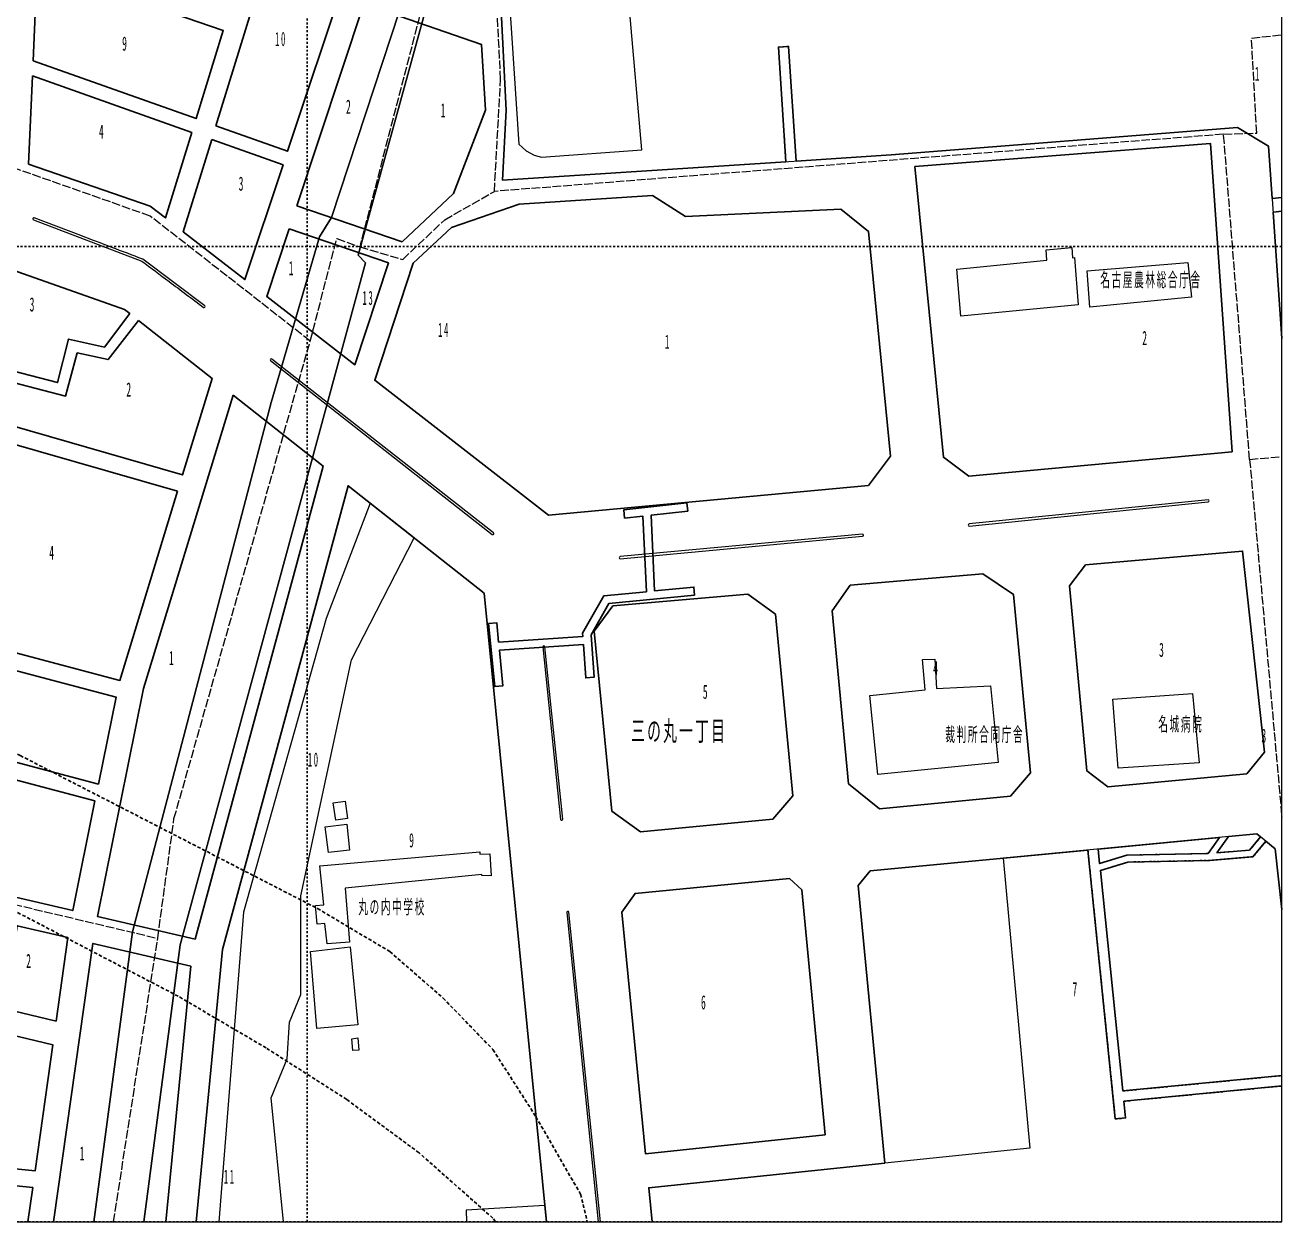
# Model space of a CAD drawing. Units: millimetres, scale not verified. Extents: x -69 to 81, y -68 to 83.
# Drawn here: x 16.2 to 80.7, y -66.6 to -5.3 of the extents above; entities that cross this region are included whole.
import ezdxf
from ezdxf.enums import TextEntityAlignment as Align

# ---------------------------------------------------------------- set-up
doc = ezdxf.new("R2010")
doc.units = ezdxf.units.MM
doc.header["$LTSCALE"] = 0.25
for name, pattern in [('USER1', [0.70556, 0.35278, -0.35278]), ('USER2', [1.05834, 0.70556, -0.35278]), ('USER3', [2.11668, 1.7639, -0.35278])]:
    doc.linetypes.add(name, pattern=pattern)
for name, color, linetype in [('0-0_01 グリッド', 7, 'USER1'), ('0-4_05 町名', 7, 'Continuous'), ('0-6_07 街区符号', 7, 'Continuous'), ('0-7_08 地下鉄', 7, 'USER2'), ('1-4_21 デッキ・歩道橋', 7, 'Continuous'), ('1-9_26 道路', 7, 'Continuous')]:
    doc.layers.add(name, color=color, linetype=linetype)
for name, color, linetype, lineweight in [('0-2_03 施設名・公園名', 7, 'Continuous', 18), ('0-B_12 区界', 30, 'USER3', 18), ('0-C_13 町界', 30, 'USER3', 18), ('0-D_14 公・官庁施設', 7, 'Continuous', 18), ('0-E_15 病院', 4, 'Continuous', 18), ('0-F_16 学校', 1, 'Continuous', 18), ('1-6_23 園路・他敷地道', 7, 'USER1', 18), ('1-8_25 分離帯等', 7, 'Continuous', 18), ('1-C_29 川・池', 150, 'Continuous', 18), ('1-D_30 公園・緑地', 3, 'Continuous', 18), ('1-E_31 地形', 7, 'Continuous', 18), ('1-F_32 海・河川', 150, 'Continuous', 18)]:
    doc.layers.add(name, color=color, linetype=linetype, lineweight=lineweight)
doc.styles.add('ＭＳ ゴシック', font='')
doc.styles.get('ＭＳ ゴシック').set_extended_font_data('MS Gothic')

msp = doc.modelspace()

# ---------------------------------------------------------------- linework, layer by layer
at = {"layer": '0-0_01 グリッド'}
for p, q in [((30.6691, -66.6146), (30.6691, 83.4748)), ((80.6683, -16.606), (-69.3363, -16.606)), ((80.6683, -66.6063), (-69.3363, -66.6063))]:
    msp.add_line(p, q, dxfattribs=at)
at = {"layer": '0-2_03 施設名・公園名'}
msp.add_lwpolyline([(-69.3363, -66.6146), (80.6683, -66.6146), (80.6683, 83.4748), (-69.3363, 83.4748)], close=True, dxfattribs=at)
at = {"layer": '0-7_08 地下鉄'}
for points in [[(40.3235, -66.6146), (40.1968, -66.4265), (36.4044, -63.0751), (32.7002, -60.3411), (28.555, -57.6952), (24.0571, -55.0494), (11.357, -48.4347), (4.7424, -44.7305), (0.5971, -41.4673), (-3.0189, -37.3222), (-5.8411, -32.9124), (-8.1342, -27.9735), (-9.6335, -22.4172), (-10.5154, -16.8609), (-10.6624, -12.2748), (-9.3689, 5.3642), (-4.1654, 57.1347), (-5.1355, 80.8591), (-5.2716, 83.4748)], [(-10.6624, -12.2748), (-9.3689, -17.4783), (-6.1057, -25.1513), (-1.7841, -30.9721), (3.4194, -35.2937), (8.8875, -39.1743), (15.9431, -42.7021), (31.2009, -50.5514), (34.9051, -52.7563), (37.6391, -55.1376), (40.1968, -57.7834), (42.4016, -61.223), (44.6947, -65.1918), (45.0385, -66.6146)]]:
    msp.add_lwpolyline(points, dxfattribs=at)
at = {"layer": '0-B_12 区界'}
msp.add_line((20.7343, -66.6146), (22.9991, -52.0752), dxfattribs=at)
msp.add_lwpolyline([(22.9991, -52.0752), (23.835, -45.942), (30.8236, -21.4508), (32.1889, -16.1969), (33.361, -16.6206), (35.5658, -17.2668), (37.7235, -15.2345), (40.2695, -13.7818), (40.5914, -8.0412), (39.8629, 6.3681), (43.0094, 7.0919), (41.2293, 33.7365), (41.2089, 33.8965), (70.1521, 36.4878), (72.4315, 36.5842), (73.1748, 28.426), (79.3829, 28.9533)], dxfattribs=at)
at = {"layer": '0-C_13 町界'}
for p, q in [((36.4361, -4.7887), (33.361, -16.6206)), ((77.6772, -10.848), (40.2695, -13.7818)), ((79.0165, -27.5215), (80.6683, -27.3735)), ((79.0165, -27.5215), (80.6683, -45.8611)), ((-12.3043, -43.7332), (22.9991, -52.0752))]:
    msp.add_line(p, q, dxfattribs=at)
for points in [[(79.0165, -27.5215), (77.6772, -10.848), (79.376, -10.791), (79.1107, -5.9177), (80.6683, -5.7539)], [(30.8236, -21.4508), (22.6101, -15.0441), (-0.381, -6.9204)]]:
    msp.add_lwpolyline(points, dxfattribs=at)
at = {"layer": '0-D_14 公・官庁施設'}
for points in [[(63.9939, -17.7603), (68.6124, -17.3071), (68.5711, -16.7774), (69.8906, -16.6537), (69.9323, -17.1837), (70.0322, -17.1734), (70.2189, -19.5929), (64.2006, -20.1698)], [(70.684, -17.8614), (75.853, -17.4271), (76.0277, -19.1967), (70.8094, -19.7211)], [(59.5349, -39.623), (62.364, -39.335), (62.2297, -37.7755), (62.8629, -37.7631), (62.9535, -39.2631), (65.7134, -39.136), (66.1144, -43.0645), (59.9363, -43.672)]]:
    msp.add_lwpolyline(points, close=True, dxfattribs=at)
at = {"layer": '0-E_15 病院'}
msp.add_lwpolyline([(72.0038, -39.8183), (76.0921, -39.527), (76.4335, -43.0777), (72.2715, -43.3561)], close=True, dxfattribs=at)
at = {"layer": '0-F_16 学校'}
for points in [[(31.9998, -45.1298), (32.6096, -45.0484), (32.7321, -45.9277), (32.1423, -46.0195)], [(31.5833, -46.3615), (32.7026, -46.2178), (32.8466, -47.5579), (31.7569, -47.6708)], [(31.7001, -52.361), (31.5771, -51.3112), (31.1768, -51.3524), (31.0944, -50.4026), (31.5144, -50.3612), (31.319, -48.362), (39.5169, -47.6492), (39.5272, -47.759), (40.0373, -47.7378), (40.1003, -48.8773), (39.6201, -48.8588), (39.63, -48.8087), (32.622, -49.4986), (32.8394, -52.2678)], [(30.831, -52.7534), (32.8702, -52.5077), (33.2617, -56.5168), (31.1619, -56.6925)], [(33.2635, -57.1865), (33.3151, -57.8165), (33.0053, -57.8371), (32.9538, -57.2274)]]:
    msp.add_lwpolyline(points, close=True, dxfattribs=at)
at = {"layer": '1-4_21 デッキ・歩道橋'}
msp.add_lwpolyline([(50.5445, -34.4884), (50.5035, -34.0672), (48.4914, -34.2626), (48.3066, -30.384), (50.188, -30.1749), (50.1414, -29.7543), (46.9068, -30.1138), (46.9533, -30.5344), (47.8851, -30.4309), (48.0695, -34.3035), (45.8816, -34.5168), (44.7974, -36.4252), (44.81, -36.5977), (40.4899, -36.8881), (40.3918, -35.8942), (39.9704, -35.9355), (40.29, -39.1703), (40.7111, -39.1288), (40.5313, -37.3098), (44.8401, -37.0197), (44.9617, -38.7254), (45.3841, -38.6952), (45.2289, -36.5231), (46.1413, -34.917)], close=True, dxfattribs=at)
at = {"layer": '1-6_23 園路・他敷地道'}
for p, q in [((80.1839, -14.1396), (80.6683, -14.0874)), ((80.2318, -14.8441), (80.6683, -14.7971))]:
    msp.add_line(p, q, dxfattribs=at)
for points in [[(55.7439, -12.0948), (55.3656, -6.3485), (54.8377, -6.3833), (55.2164, -12.1399)], [(77.3966, -47.0107), (76.8818, -47.7316), (72.7128, -47.8181), (71.32, -48.2408), (71.2452, -47.5083)], [(79.5934, -46.8622), (79.0033, -47.5597), (77.3389, -47.6983), (77.9034, -46.9082)], [(70.7171, -47.5452), (72.1247, -61.3384), (72.6511, -61.2843), (72.564, -60.4317), (80.6683, -59.6489)], [(79.839, -47.118), (79.1783, -47.899), (76.9777, -48.0821), (72.7686, -48.1698), (71.3566, -48.5987), (72.5102, -59.9052), (80.6683, -59.1173)]]:
    msp.add_lwpolyline(points, dxfattribs=at)
at = {"layer": '1-8_25 分離帯等'}
for p, q in [((16.5991, -15.1663), (16.5956, -15.185)), ((16.6298, -15.2345), (22.186, -17.3512)), ((19.0573, -16.0462), (16.6675, -15.1356)), ((25.4117, -19.6406), (22.2367, -17.2593)), ((28.7869, -22.4587), (40.164, -31.3664)), ((40.2293, -31.283), (28.8522, -22.3753)), ((76.8805, -29.5965), (64.6214, -30.8312)), ((64.6319, -30.9365), (76.8911, -29.7017)), ((59.1537, -31.3602), (46.7182, -32.5067)), ((46.728, -32.6122), (59.1635, -31.4656)), ((42.7539, -37.138), (43.67, -45.9796)), ((43.7752, -45.9685), (42.8592, -37.127))]:
    msp.add_line(p, q, dxfattribs=at)
msp.add_lwpolyline([(43.98, -50.7552), (45.6004, -66.6146), (45.7069, -66.6146), (44.0853, -50.7445)], dxfattribs=at)
for centre, radius, start, end in [((16.6499, -15.1841), 0.0543, 181.02998, 248.17268), ((16.6498, -15.1878), 0.0551, 71.32026, 156.98011), ((-238.348, -695.4288), 726.5109, 68.98087, 69.24925), ((135.0848, 131.4122), 186.753, 232.80457, 233.3404), ((1996.0365, 2608.8418), 3285.2668, 233.10188, 233.14038), ((25.3794, -19.68), 0.0551, 235.40906, 321.00057), ((25.3771, -19.6833), 0.055, 325.20062, 50.94825), ((28.8222, -22.4168), 0.0548, 143.83812, 229.92174), ((28.8199, -22.4197), 0.0548, 53.96399, 140.05594), ((76.8841, -29.6512), 0.0548, 7.84031, 93.767), ((76.8835, -29.6472), 0.055, 277.87459, 3.69509), ((64.6287, -30.8855), 0.0547, 97.58894, 183.81414), ((64.6286, -30.8815), 0.0551, 187.94811, 273.45497), ((40.1963, -31.3219), 0.055, 233.9972, 319.99235), ((40.1939, -31.3251), 0.0549, 324.12016, 49.89996), ((59.1567, -31.4154), 0.0552, 7.54606, 93.07916), ((59.1563, -31.4109), 0.0552, 277.5395, 2.91756), ((46.7253, -32.5612), 0.0549, 97.39064, 183.2691), ((46.725, -32.5573), 0.0549, 187.27501, 273.18205), ((42.8086, -37.1343), 0.0549, 97.89825, 183.87554), ((42.8049, -37.1346), 0.0548, 8.01698, 93.96152), ((43.7242, -45.972), 0.0547, 187.93852, 274.03998), ((43.7205, -45.9723), 0.0548, 277.84132, 3.93129), ((44.0349, -50.7516), 0.055, 98.05587, 183.7189), ((44.0308, -50.752), 0.055, 7.86834, 93.70016)]:
    msp.add_arc(centre, radius, start, end, dxfattribs=at)
at = {"layer": '1-9_26 道路'}
for points in [[(80.6683, 37.0698), (59.3351, 36.0163), (41.0491, 34.1561), (43.46, 6.4229), (40.1086, 5.7173), (40.8706, -9.616), (40.6949, -13.2125), (55.224, -12.2584), (54.8377, -6.3833), (55.3656, -6.3485), (55.7522, -12.2236), (60.6203, -11.9037), (78.3966, -10.505), (79.9781, -11.4578), (80.166, -14.1417), (80.6683, -14.0876)], [(80.6683, -14.7973), (80.2152, -14.846), (80.6683, -21.3251)], [(24.973, -66.6146), (26.3305, -52.6423), (32.7691, -28.8758), (39.7551, -34.3819), (42.9429, -66.6146)], [(80.6683, -59.6489), (72.564, -60.4317), (72.6511, -61.2843), (72.1247, -61.3384), (70.7181, -47.5542), (59.5566, -48.6216), (58.9367, -49.3603), (60.2928, -63.6029), (48.1932, -64.8662), (48.3646, -66.6146)], [(80.6683, -50.5962), (80.3282, -47.4963), (79.8509, -47.1039), (79.1783, -47.899), (76.9777, -48.0821), (72.7686, -48.1698), (71.3566, -48.5987), (72.5102, -59.9052), (80.6683, -59.1172)], [(17.6574, -66.6146), (19.6732, -52.3353), (24.6948, -53.5011), (23.4206, -66.6146)], [(13.5505, -66.6146), (13.8516, -64.5775), (16.5884, -64.8507), (16.3395, -66.6146)]]:
    msp.add_lwpolyline(points, dxfattribs=at)
for points in [[(25.9893, -10.4141), (29.6623, -11.7194), (32.611, -2.8431), (28.7359, -1.504)], [(16.6025, -7.0771), (24.9664, -10.0503), (26.3596, -5.531), (16.811, -2.2522)], [(30.1443, -14.515), (35.5369, -16.3617), (38.1676, -13.8892), (39.8109, -9.616), (39.6159, -6.2562), (33.5818, -4.1672)], [(16.5691, -7.8544), (16.3738, -12.3773), (22.6167, -14.5381), (23.3967, -15.1428), (24.7471, -10.7615)], [(25.77, -11.1248), (24.3127, -15.8527), (27.4746, -18.3032), (29.4275, -12.4253)], [(78.1137, -27.1417), (77.0082, -11.3313), (61.8397, -12.5099), (63.3028, -27.4143), (64.6061, -28.3864)], [(38.0639, -15.6286), (36.1091, -17.4659), (34.1303, -23.4612), (43.0486, -30.373), (59.4608, -28.8606), (60.5925, -27.3515), (59.4627, -15.8401), (58.0378, -14.685), (50.0755, -15.0639), (48.3841, -13.9836), (41.544, -14.4323)], [(29.7489, -15.7051), (28.5969, -19.1726), (33.1088, -22.6696), (34.8327, -17.4459)], [(15.5315, -17.7975), (14.2149, -22.6346), (17.8669, -23.5796), (18.4281, -21.3534), (20.264, -21.7735), (21.569, -20.0473), (21.2927, -19.8298)], [(22.0143, -20.3982), (20.4566, -22.4014), (18.8691, -22.0641), (18.2776, -24.2745), (14.0654, -23.1824), (13.5116, -25.2181), (24.2755, -28.3183), (25.7858, -23.3712)], [(26.8711, -24.2264), (22.2773, -39.2745), (19.9093, -50.9519), (24.9209, -52.1157), (31.4897, -27.8674)], [(24.0188, -29.1586), (13.2808, -26.0661), (10.5553, -36.0785), (21.0598, -38.8518)], [(79.7836, -42.5334), (78.6522, -32.2205), (70.6015, -32.9219), (69.7669, -34.0105), (70.6699, -43.4913), (71.7329, -44.3182), (78.8686, -43.6353)], [(58.5274, -33.974), (57.5955, -35.2783), (58.4404, -44.1507), (60.0265, -45.4382), (66.7473, -44.7948), (67.7656, -43.5871), (66.895, -34.4457), (65.331, -33.3809)], [(55.5864, -44.7755), (54.6997, -35.4642), (53.277, -34.4317), (46.3511, -35.0349), (45.3977, -36.3276), (46.3019, -45.5581), (47.7595, -46.6112), (54.5612, -45.9606)], [(10.3243, -36.9277), (9.1315, -41.3092), (19.9564, -44.1669), (20.8605, -39.7093)], [(19.7813, -45.0311), (8.9003, -42.1586), (7.3036, -48.0255), (18.64, -50.6572)], [(77.4698, -46.9084), (71.2449, -47.5039), (71.32, -48.2408), (72.7128, -47.8181), (76.8818, -47.7316)], [(77.3389, -47.6983), (79.0033, -47.5597), (79.5786, -46.8799), (79.3898, -46.7246), (77.9348, -46.8641)], [(57.2418, -62.1577), (56.0459, -49.5988), (55.4152, -49.0176), (47.4866, -49.7763), (46.8097, -50.7412), (48.0224, -63.1201)], [(17.793, -56.3184), (18.3971, -52.0394), (15.7941, -51.4354), (15.1656, -55.6879)], [(14.9852, -56.9092), (13.977, -63.73), (16.7081, -64.003), (17.6202, -57.5417)]]:
    msp.add_lwpolyline(points, close=True, dxfattribs=at)
at = {"layer": '1-C_29 川・池'}
msp.add_lwpolyline([(40.4341, 5.2223), (41.5255, -11.363), (41.9066, -11.692), (42.3172, -11.9208), (42.6874, -12.0197), (47.8363, -11.6553), (47.2062, -4.4371)], dxfattribs=at)
at = {"layer": '1-D_30 公園・緑地'}
for points in [[(80.6683, 37.0698), (59.3351, 36.0163), (41.0491, 34.1561), (43.46, 6.4229), (40.1086, 5.7173), (40.8706, -9.616), (40.6949, -13.2125), (60.6203, -11.9037), (78.3966, -10.505), (79.9781, -11.4578), (80.6683, -21.3258)], [(29.4558, -66.6146), (28.8196, -60.2529), (29.6427, -58.2538), (29.7603, -56.3723), (30.3482, -54.9612), (30.3482, -49.9046), (32.9353, -37.7926), (36.1524, -31.5423), (33.8944, -29.7625), (31.6419, -35.6759), (27.4085, -50.7278), (26.1335, -66.6146)], [(80.6683, -50.5964), (80.3282, -47.4963), (79.3898, -46.7246), (66.3631, -47.9705), (67.7429, -62.8398), (60.2928, -63.6029), (48.1932, -64.8662), (48.3646, -66.6146)], [(42.9429, -66.6146), (42.8602, -65.7768), (38.8149, -66.015), (38.838, -66.6146)]]:
    msp.add_lwpolyline(points, dxfattribs=at)
msp.add_lwpolyline([(41.544, -14.4323), (48.3841, -13.9836), (50.0755, -15.0639), (58.0378, -14.685), (59.4627, -15.8401), (60.5925, -27.3515), (59.4608, -28.8606), (43.0486, -30.373), (34.1303, -23.4612), (36.1091, -17.4659), (38.0639, -15.6286)], close=True, dxfattribs=at)
at = {"layer": '1-E_31 地形'}
for points in [[(37.4443, 33.6705), (35.9422, 30.7265), (34.8589, 28.3533), (33.9549, 26.1705), (33.3007, 24.1189), (32.9655, 22.4677), (32.9059, 21.2099), (33.3809, 13.3889), (33.7199, 10.0895), (34.1306, 6.2908), (35.4582, 0.0346), (35.6837, -1.9746), (35.591, -3.5278), (35.401, -4.5157), (31.9204, -15.1256), (31.2934, -16.1168), (28.8268, -24.6043), (21.7116, -51.7513), (19.7176, -66.6146)], [(22.2884, -66.6146), (24.1535, -52.4145), (31.2122, -26.4375), (33.6569, -17.4507), (33.2859, -17.0416), (36.6418, -4.8621), (36.9394, -3.4963), (36.9863, -2.4062), (36.7985, -0.1314), (35.6106, 6.3249), (35.1107, 10.1414), (34.8021, 13.5369), (34.3087, 21.2717), (34.3351, 22.6115), (34.6512, 23.9728), (35.1548, 25.7078), (35.9482, 27.7625), (37.051, 30.1176), (38.6385, 33.1162)]]:
    msp.add_lwpolyline(points, dxfattribs=at)
at = {"layer": '1-F_32 海・河川'}
msp.add_line((24.1535, -52.4145), (22.2884, -66.6146), dxfattribs=at)
for points in [[(19.7176, -66.6146), (21.7116, -51.7513), (28.8268, -24.6043), (31.2934, -16.1168), (31.9204, -15.1256), (35.401, -4.5157), (35.591, -3.5278), (35.6837, -1.9746), (35.4582, 0.0346), (34.1306, 6.2908), (33.7199, 10.0895), (33.3809, 13.3889), (32.9059, 21.2099), (32.9655, 22.4677), (33.3007, 24.1189), (33.9549, 26.1705), (34.8589, 28.3533), (35.9422, 30.7265), (37.4443, 33.6705)], [(38.6385, 33.1162), (37.051, 30.1176), (35.9482, 27.7625), (35.1548, 25.7078), (34.6512, 23.9728), (34.3351, 22.6115), (34.3087, 21.2717), (34.8021, 13.5369), (35.1107, 10.1414), (35.6106, 6.3249), (36.7985, -0.1314), (36.9863, -2.4062), (36.9394, -3.4963), (36.6418, -4.8621), (33.2859, -17.0416), (33.6569, -17.4507), (31.2122, -26.4375), (24.1535, -52.4145)]]:
    msp.add_lwpolyline(points, dxfattribs=at)

# ---------------------------------------------------------------- texts
at = {"layer": '0-2_03 施設名・公園名', "char_height": 0.7244, "attachment_point": 7, "style": 'ＭＳ ゴシック'}
for s, insert in [('\\T1.17;\\W0.5;名古屋農林総合庁舎', (71.3537, -18.7519)), ('\\T1.17;\\W0.5;裁判所合同庁舎', (63.4048, -42.0626)), ('\\T1.17;\\W0.5;名城病院', (74.3289, -41.5348)), ('\\T1.17;\\W0.5;丸の内中学校', (33.291, -50.9069))]:
    msp.add_mtext(s, dxfattribs=dict(at, insert=insert))
at = {"layer": '0-4_05 町名', "insert": (47.2892, -42.0733), "char_height": 1.028, "attachment_point": 7, "style": 'ＭＳ ゴシック'}
msp.add_mtext('\\T1.17;\\W0.5;三の丸一丁目', dxfattribs=at)
at = {"layer": '0-6_07 街区符号', "style": 'ＭＳ ゴシック', "width": 0.5}
for s, p in [('9', (21.1749, -6.7793)), ('1', (79.2765, -8.3262)), ('2', (32.6606, -10.0163)), ('1', (37.5108, -10.2031)), ('4', (19.9839, -11.2921)), ('3', (27.1511, -13.9617)), ('1', (29.7236, -18.2946)), ('3', (16.4286, -20.1519)), ('1', (49.014, -22.0608)), ('2', (73.5042, -21.8724)), ('2', (21.3909, -24.5182)), ('4', (17.4342, -32.8792)), ('1', (23.5789, -38.2821)), ('3', (74.3687, -37.8601)), ('4', (62.7812, -38.7927)), ('5', (50.9645, -40.0157)), ('3', (79.6186, -42.2731)), ('9', (35.8992, -47.6291)), ('2', (16.2525, -53.8127)), ('7', (69.9274, -55.2628)), ('6', (50.8691, -55.936)), ('1', (18.9976, -63.6857))]:
    msp.add_text(s, height=0.7244, dxfattribs=at).set_placement(p, align=Align.BOTTOM_LEFT)
at = {"layer": '0-6_07 街区符号', "char_height": 0.7244, "attachment_point": 7, "style": 'ＭＳ ゴシック'}
for s, insert in [('\\T1.37;\\W0.45;10', (29.0201, -6.3366)), ('\\T1.37;\\W0.45;13', (33.5074, -19.6141)), ('\\T1.37;\\W0.45;14', (37.3825, -21.2371)), ('\\T1.37;\\W0.45;10', (30.7003, -43.2827)), ('\\T1.37;\\W0.45;11', (26.3925, -64.6576))]:
    msp.add_mtext(s, dxfattribs=dict(at, insert=insert))

doc.saveas('drawing.dxf')
